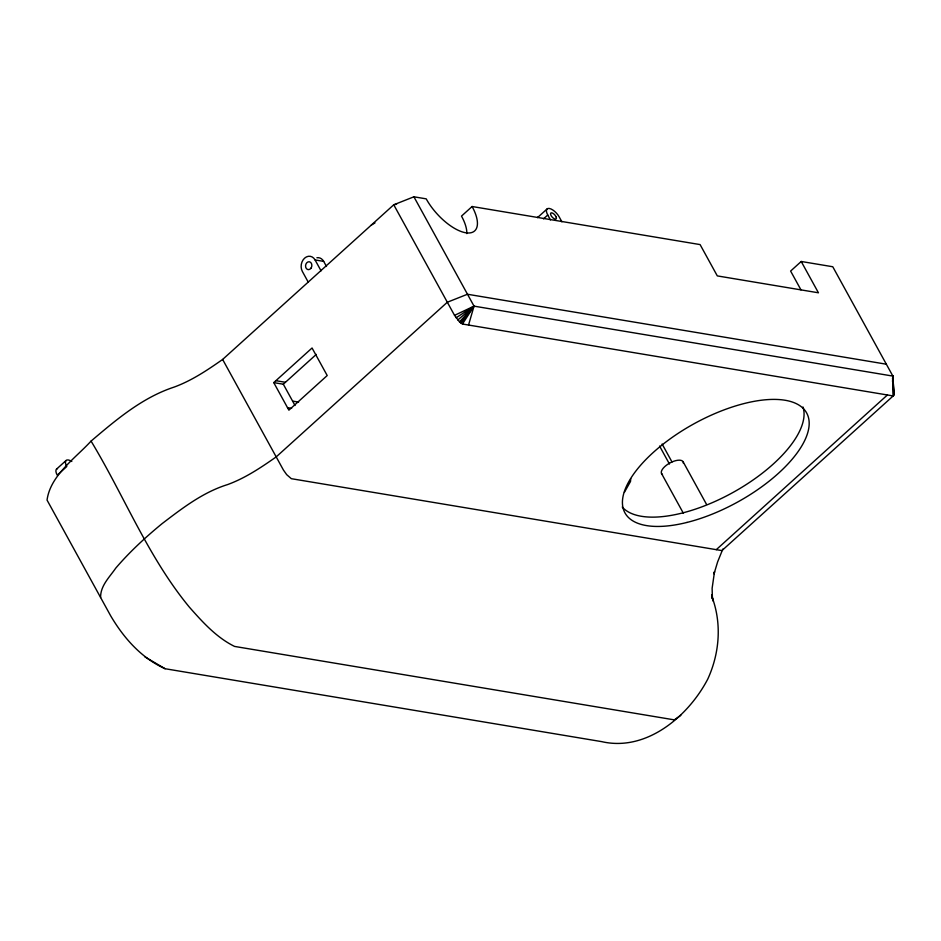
<?xml version="1.0" encoding="UTF-8"?>
<svg xmlns="http://www.w3.org/2000/svg" width="941" height="941" viewBox="0 0 941 941"><rect width="100%" height="100%" fill="white"/><g stroke="black" fill="none" stroke-linecap="round" stroke-linejoin="round"><path stroke-width="1.41" d="M892.527 381.575L892.88 376.094L832.773 266.75L801.214 261.48L790.616 271.067L800.944 289.852M100.616 597.535C100.287 585.831 109.627 577.045 115.802 568.07C129.74 551.791 145.526 537.252 162.064 523.667C182.283 508.222 203.08 492.155 227.71 484.544C245.272 478.099 260.963 467.571 276.195 456.903L447.328 302.226L467.477 294.251L886.34 364.202M630.741 478.687L630.494 481.51L624.424 492.249M892.515 378.87L892.88 376.094L474.029 306.143L454.538 315.353L393.75 204.785L413.911 196.798L426.202 198.857A38.04 16.468 47.9 0 0 465.677 232.745A38.04 16.468 47.9 0 0 472.1 206.514L700.092 244.589L717.301 275.901L818.435 292.792L801.214 261.48M722.829 549.062L717.607 561.93L714.019 573.892L714.525 571.646L712.125 588.313L712.419 598.935L711.925 595.135M454.538 315.353L459.502 321.834L462.454 324.022L893.044 395.926L892.88 376.094L893.95 394.385L893.715 395.467L721.923 550.603L291.334 478.687L286.687 474.652L283.417 470.018L222.629 359.45L393.75 204.785L396.573 204.268M468.547 325.033L474.029 306.143L413.911 196.798M462.454 324.022L474.029 306.143L456.114 317.764M461.09 323.21L474.029 306.143L457.808 319.975M460.302 322.528L474.029 306.143L459.502 321.834M222.629 359.45C207.396 370.131 191.705 380.658 174.132 387.092C142.338 397.502 116.178 419.757 91.065 441.094C75.268 458.291 50.32 475.452 47.05 500.094L110.673 615.826C123.742 637.974 141.279 657.994 165.098 668.722L601.664 741.626C646.326 751.965 688.259 716.419 707.75 679.12C719.712 653.042 722.018 622.942 711.655 595.971M56.519 469.124L66.058 460.514M273.749 382.611L312.059 347.994L327.209 375.541L288.899 410.17L273.749 382.611L283.312 384.21L316.305 354.392M472.1 206.514L461.502 216.101A38.04 16.468 47.9 0 1 466.818 233.603M547.039 208.996L537.499 217.618A9.504 4.117 47.9 0 1 538.464 217.089M543.51 218.853L547.744 215.019A9.504 4.117 47.9 0 1 549.344 208.467A9.504 4.117 47.9 0 1 559.213 216.936L561.895 221.817M716.289 549.662L887.41 394.985M893.044 395.926L893.715 395.467L892.88 376.094L893.056 387.81M680.802 715.36L674.309 719.865L234.556 646.42C216.383 637.457 202.668 622.154 189.435 607.216C148.184 557.307 124.294 496.107 91.065 441.094M371.295 225.087L374.989 222.923M308.342 282.335L302.355 271.431A9.504 7.516 -80.5 0 1 304.578 258.175A9.504 7.516 -80.5 0 1 315.07 259.939L323.68 261.375L326.492 266.491M275.866 380.693L285.429 382.293M292.827 401.137L298.615 402.101M287.523 407.665L291.616 408.347M144.855 656.842L165.098 668.722M547.744 215.019L550.426 219.9M683.166 461.878L706.491 504.317M662.123 444.034L671.992 461.984M659.57 446.058L669.439 464.007M661.523 473.499L683.437 513.363M315.07 259.939L321.057 270.843M283.312 384.21L295.015 405.5M713.219 601.252L711.902 594.818M893.95 394.385L892.88 376.094M802.979 406.983A103.686 44.803 -28.8 0 1 732.851 492.543A103.686 44.803 -28.8 0 1 622.236 507.011M662.488 474.546A12.28 5.305 -28.8 0 1 670.027 462.913A12.28 5.305 -28.8 0 1 683.389 463.313M71.798 461.466A9.504 4.117 47.9 0 0 66.764 466.536L57.225 475.158A9.504 4.117 47.9 0 1 57.495 468.606M316.917 257.74A9.504 7.516 -80.5 0 1 323.68 261.375M556.237 217.171L555.343 215.56A3.964 1.717 47.9 0 0 550.697 213.184A3.964 1.717 47.9 0 0 553.52 218.312A3.964 1.717 47.9 0 0 556.237 217.171M687.036 522.42A103.686 44.803 -28.8 0 0 807.119 413.875A103.686 44.803 -28.8 0 0 653.23 452.48A103.686 44.803 -28.8 0 0 687.036 522.42M311.059 268.091A3.964 3.129 -80.5 0 0 309.366 261.786A3.964 3.129 -80.5 0 0 305.707 267.197A3.964 3.129 -80.5 0 0 311.059 268.091"/></g></svg>
